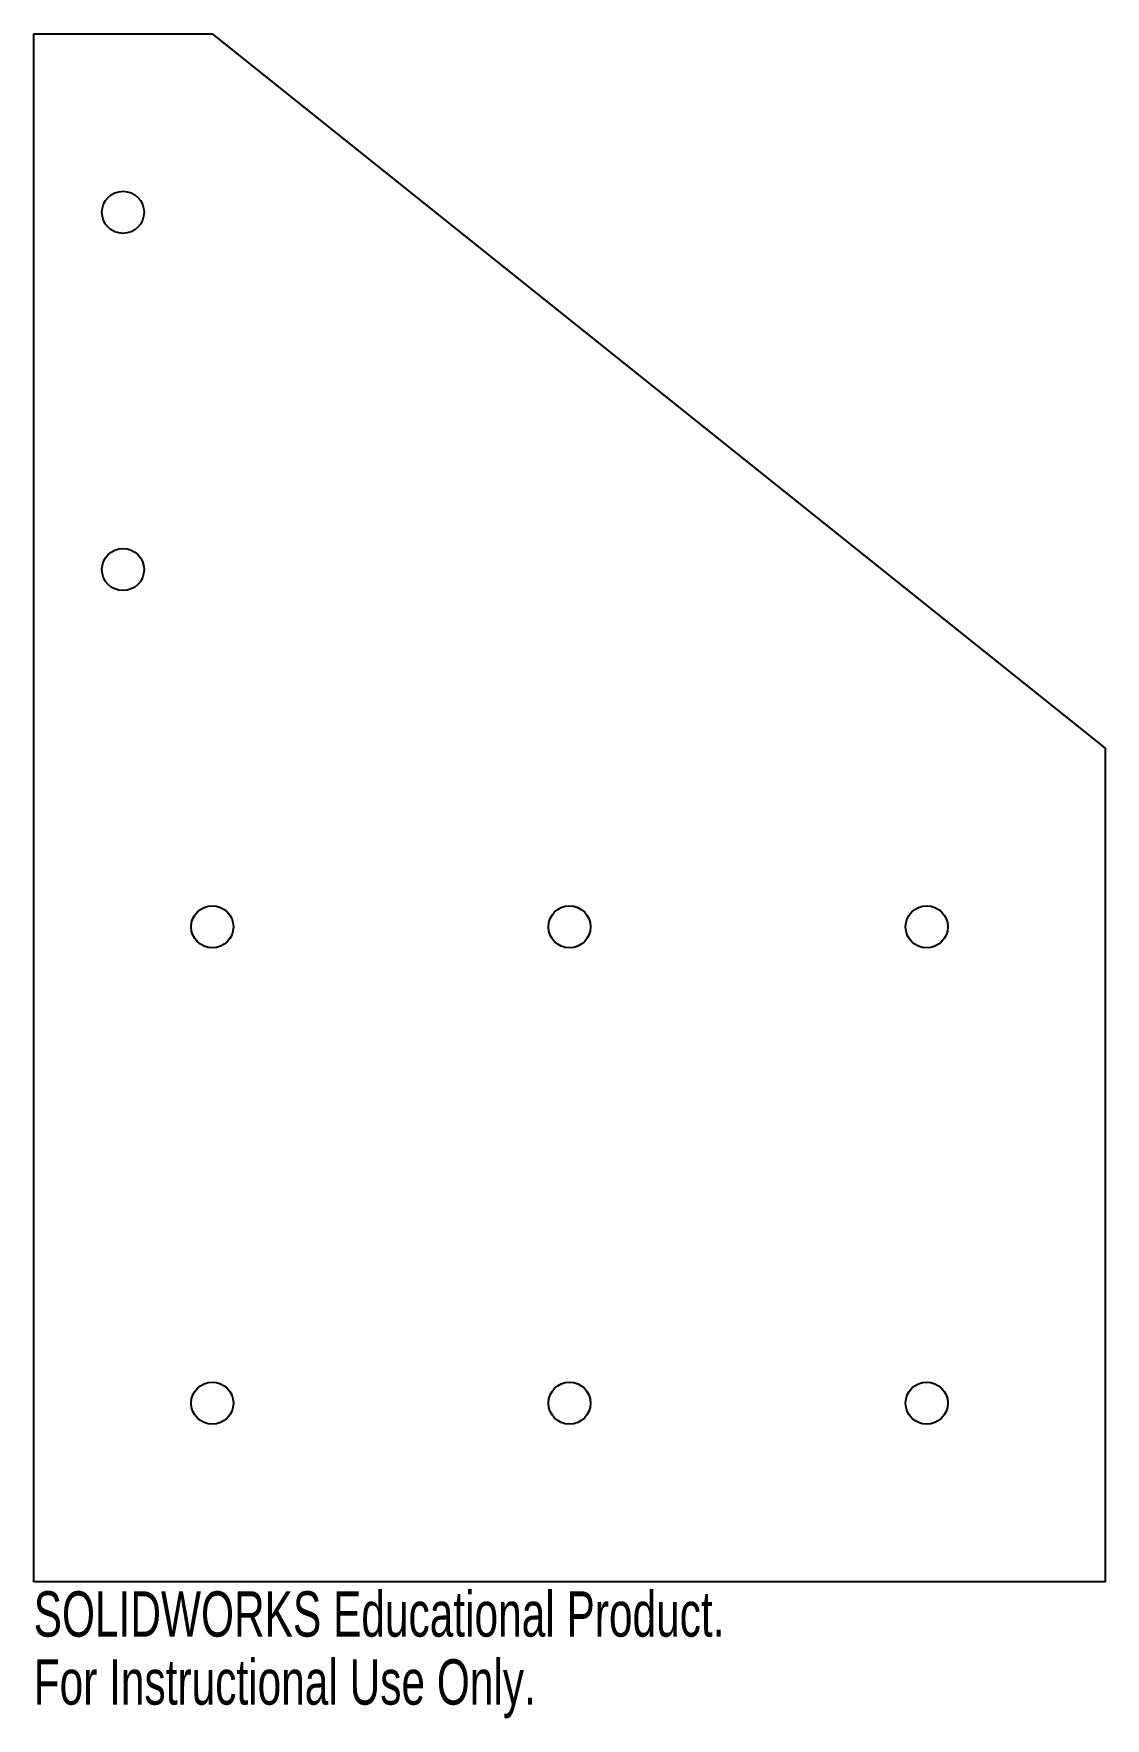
# Model space of a CAD drawing. Header units: inches. Extents: x -16.25 to -11.75, y -5.57 to 1.5.
import ezdxf

# ---------------------------------------------------------------- set-up
doc = ezdxf.new("R2010")
doc.units = ezdxf.units.IN
doc.header["$MEASUREMENT"] = 0
doc.styles.add('SLDTEXTSTYLE0', font='TXT', dxfattribs={"width": 0.7})

msp = doc.modelspace()

# ---------------------------------------------------------------- linework, layer by layer
at = {"color": 7, "linetype": 'Continuous', "lineweight": 25}
for p, q in [((-16.25, 1.5), (-15.5, 1.5)), ((-16.25, -5), (-16.25, 1.5)), ((-15.5, 1.5), (-11.75, -1.5)), ((-11.75, -1.5), (-11.75, -5)), ((-11.75, -5), (-16.25, -5))]:
    msp.add_line(p, q, dxfattribs=at)
for centre in [(-15.875, 0.75), (-15.875, -0.75), (-15.5, -2.25), (-14, -2.25), (-12.5, -2.25), (-15.5, -4.25), (-14, -4.25), (-12.5, -4.25)]:
    msp.add_circle(centre, 0.0885, dxfattribs=at)

# ---------------------------------------------------------------- texts
at = {"color": 7, "linetype": 'Continuous', "char_height": 0.1903, "attachment_point": 1, "style": 'SLDTEXTSTYLE0'}
for s, insert in [('SOLIDWORKS Educational Product.', (-16.25, -5.0401)), ('For Instructional Use Only.', (-16.25, -5.3256))]:
    msp.add_mtext(s, dxfattribs=dict(at, insert=insert))

doc.saveas('drawing.dxf')
